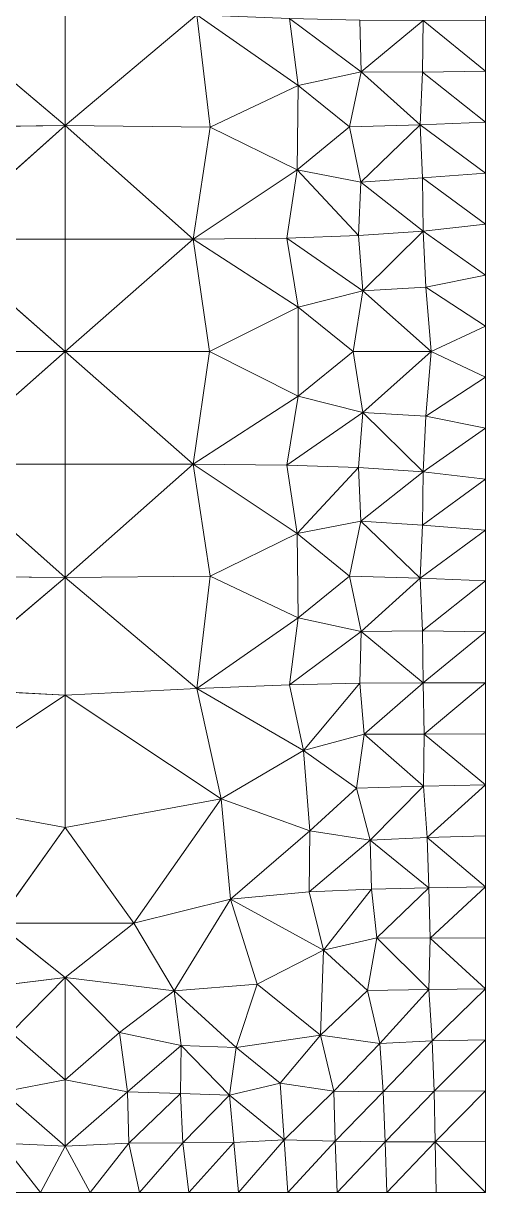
# Model space of a CAD drawing. Header units: metres. Extents: x 0 to 8, y 0 to 4.
# Drawn here: x 1.725 to 2, y 0 to 0.695 of the extents above; entities that cross this region are included whole.
import ezdxf

# ---------------------------------------------------------------- set-up
doc = ezdxf.new("R2010")
doc.units = ezdxf.units.M
doc.header["$MEASUREMENT"] = 0
for name, color, linetype, lineweight in [('DL_FE_MESH', 134, 'Continuous', 0), ('DL_FE_MESH_CELLS_8', 132, 'Continuous', 0), ('DL_TOPOLOGY', 7, 'Continuous', 0)]:
    doc.layers.add(name, color=color, linetype=linetype, lineweight=lineweight)

msp = doc.modelspace()

# ---------------------------------------------------------------- linework, layer by layer
at = {"layer": 'DL_FE_MESH'}
for p, q in [((1.75, 0.70417), (1.75, 0.63437)), ((1.67181, 0.70024), (1.75, 0.63437)), ((1.75, 0.63437), (1.82819, 0.70024)), ((1.82819, 0.70024), (1.88846, 0.65831)), ((1.82819, 0.70024), (1.83616, 0.63343)), ((1.88339, 0.69801), (1.92597, 0.6663)), ((1.88339, 0.69801), (1.88846, 0.65831)), ((1.92511, 0.69706), (1.92597, 0.6663)), ((1.92597, 0.6663), (1.96279, 0.69682)), ((1.96279, 0.69682), (1.96251, 0.66609)), ((1.96279, 0.69682), (2, 0.66667)), ((1.92597, 0.6663), (1.88846, 0.65831)), ((1.92597, 0.6663), (1.91912, 0.63358)), ((1.96251, 0.66609), (1.92597, 0.6663)), ((1.92597, 0.6663), (1.96107, 0.63478)), ((1.96251, 0.66609), (1.96107, 0.63478)), ((2, 0.66667), (1.96251, 0.66609)), ((1.96251, 0.66609), (2, 0.63636)), ((1.88846, 0.65831), (1.83616, 0.63343)), ((1.88799, 0.60816), (1.88846, 0.65831)), ((1.88846, 0.65831), (1.91912, 0.63358)), ((1.75, 0.63437), (1.66384, 0.63343)), ((1.67397, 0.56691), (1.75, 0.63437)), ((1.83616, 0.63343), (1.75, 0.63437)), ((1.75, 0.63437), (1.82603, 0.56691)), ((1.75, 0.63437), (1.75, 0.56695)), ((1.83616, 0.63343), (1.82603, 0.56691)), ((1.83616, 0.63343), (1.88799, 0.60816)), ((1.91912, 0.63358), (1.88799, 0.60816)), ((1.96107, 0.63478), (1.91912, 0.63358)), ((1.91912, 0.63358), (1.92578, 0.60073)), ((1.92578, 0.60073), (1.96107, 0.63478)), ((2, 0.63636), (1.96107, 0.63478)), ((1.96107, 0.63478), (2, 0.60606)), ((1.96107, 0.63478), (1.96248, 0.60324)), ((1.88799, 0.60816), (1.82603, 0.56691)), ((1.88799, 0.60816), (1.88181, 0.56755)), ((1.92578, 0.60073), (1.88799, 0.60816)), ((1.88799, 0.60816), (1.92446, 0.56897)), ((2, 0.60606), (1.96248, 0.60324)), ((1.92578, 0.60073), (1.92446, 0.56897)), ((1.96248, 0.60324), (1.92578, 0.60073)), ((1.92578, 0.60073), (1.96288, 0.57154)), ((1.96248, 0.60324), (2, 0.57576)), ((1.96248, 0.60324), (1.96288, 0.57154)), ((1.96288, 0.57154), (1.92446, 0.56897)), ((1.92702, 0.53623), (1.96288, 0.57154)), ((2, 0.57576), (1.96288, 0.57154)), ((1.96288, 0.57154), (2, 0.54545)), ((1.96288, 0.57154), (1.96442, 0.5383)), ((1.75, 0.56695), (1.67397, 0.56691)), ((1.67397, 0.56691), (1.75, 0.5)), ((1.82603, 0.56691), (1.75, 0.56695)), ((1.75, 0.56695), (1.75, 0.5)), ((1.75, 0.5), (1.82603, 0.56691)), ((1.88181, 0.56755), (1.82603, 0.56691)), ((1.82603, 0.56691), (1.88847, 0.52641)), ((1.82603, 0.56691), (1.83585, 0.5)), ((1.92446, 0.56897), (1.88181, 0.56755)), ((1.88181, 0.56755), (1.92702, 0.53623)), ((1.88181, 0.56755), (1.88847, 0.52641)), ((1.92446, 0.56897), (1.92702, 0.53623)), ((2, 0.54545), (1.96442, 0.5383)), ((1.92702, 0.53623), (1.88847, 0.52641)), ((1.92702, 0.53623), (1.92131, 0.5)), ((1.96442, 0.5383), (1.92702, 0.53623)), ((1.92702, 0.53623), (1.96758, 0.5)), ((1.96442, 0.5383), (2, 0.51515)), ((1.96442, 0.5383), (1.96758, 0.5)), ((1.88847, 0.52641), (1.83585, 0.5)), ((1.88847, 0.52641), (1.92131, 0.5)), ((1.88847, 0.47359), (1.88847, 0.52641)), ((2, 0.51515), (1.96758, 0.5)), ((1.75, 0.5), (1.66415, 0.5)), ((1.67397, 0.43309), (1.75, 0.5)), ((1.83585, 0.5), (1.75, 0.5)), ((1.75, 0.5), (1.82603, 0.43309)), ((1.75, 0.5), (1.75, 0.43305)), ((1.83585, 0.5), (1.82603, 0.43309)), ((1.83585, 0.5), (1.88847, 0.47359)), ((1.92131, 0.5), (1.88847, 0.47359)), ((1.96758, 0.5), (1.92131, 0.5)), ((1.92131, 0.5), (1.92702, 0.46377)), ((1.92702, 0.46377), (1.96758, 0.5)), ((1.96758, 0.5), (1.96442, 0.4617)), ((2, 0.48485), (1.96758, 0.5)), ((2, 0.48485), (1.96442, 0.4617)), ((1.88847, 0.47359), (1.82603, 0.43309)), ((1.88847, 0.47359), (1.88181, 0.43245)), ((1.92702, 0.46377), (1.88847, 0.47359)), ((1.88181, 0.43245), (1.92702, 0.46377)), ((1.92702, 0.46377), (1.92446, 0.43103)), ((1.96442, 0.4617), (1.92702, 0.46377)), ((1.92702, 0.46377), (1.96288, 0.42846)), ((1.96442, 0.4617), (1.96288, 0.42846)), ((2, 0.45455), (1.96442, 0.4617)), ((1.96288, 0.42846), (2, 0.45455)), ((1.75, 0.43305), (1.67397, 0.43309)), ((1.67397, 0.43309), (1.75, 0.36563)), ((1.75, 0.36563), (1.82603, 0.43309)), ((1.82603, 0.43309), (1.75, 0.43305)), ((1.75, 0.43305), (1.75, 0.36563)), ((1.82603, 0.43309), (1.88799, 0.39184)), ((1.88181, 0.43245), (1.82603, 0.43309)), ((1.82603, 0.43309), (1.83616, 0.36657)), ((1.92446, 0.43103), (1.88181, 0.43245)), ((1.88181, 0.43245), (1.88799, 0.39184)), ((1.88799, 0.39184), (1.92446, 0.43103)), ((1.96288, 0.42846), (1.92446, 0.43103)), ((1.92446, 0.43103), (1.92578, 0.39927)), ((1.92578, 0.39927), (1.96288, 0.42846)), ((1.96288, 0.42846), (1.96248, 0.39676)), ((1.96248, 0.39676), (2, 0.42424)), ((2, 0.42424), (1.96288, 0.42846)), ((1.92578, 0.39927), (1.88799, 0.39184)), ((1.92578, 0.39927), (1.91912, 0.36642)), ((1.96248, 0.39676), (1.92578, 0.39927)), ((1.92578, 0.39927), (1.96107, 0.36522)), ((1.96248, 0.39676), (1.96107, 0.36522)), ((2, 0.39394), (1.96248, 0.39676)), ((1.88799, 0.39184), (1.83616, 0.36657)), ((1.88799, 0.39184), (1.91912, 0.36642)), ((1.88846, 0.34169), (1.88799, 0.39184)), ((1.96107, 0.36522), (2, 0.39394)), ((1.75, 0.36563), (1.66384, 0.36657)), ((1.67181, 0.29976), (1.75, 0.36563)), ((1.83616, 0.36657), (1.75, 0.36563)), ((1.75, 0.36563), (1.82819, 0.29976)), ((1.75, 0.36563), (1.75, 0.29583)), ((1.83616, 0.36657), (1.82819, 0.29976)), ((1.83616, 0.36657), (1.88846, 0.34169)), ((1.91912, 0.36642), (1.88846, 0.34169)), ((1.96107, 0.36522), (1.91912, 0.36642)), ((1.91912, 0.36642), (1.92597, 0.3337)), ((1.92597, 0.3337), (1.96107, 0.36522)), ((2, 0.36364), (1.96107, 0.36522)), ((1.96107, 0.36522), (1.96251, 0.33391)), ((1.96251, 0.33391), (2, 0.36364)), ((1.88846, 0.34169), (1.82819, 0.29976)), ((1.88846, 0.34169), (1.88339, 0.30199)), ((1.92597, 0.3337), (1.88846, 0.34169)), ((1.88339, 0.30199), (1.92597, 0.3337)), ((1.92597, 0.3337), (1.92511, 0.30294)), ((1.96251, 0.33391), (1.92597, 0.3337)), ((1.92597, 0.3337), (1.96279, 0.30318)), ((2, 0.33333), (1.96251, 0.33391)), ((1.96251, 0.33391), (1.96279, 0.30318)), ((1.96279, 0.30318), (2, 0.33333)), ((1.75, 0.29583), (1.67181, 0.29976)), ((1.82819, 0.29976), (1.75, 0.29583)), ((1.88339, 0.30199), (1.82819, 0.29976)), ((1.82819, 0.29976), (1.89168, 0.26279)), ((1.82819, 0.29976), (1.84279, 0.23411)), ((1.92511, 0.30294), (1.88339, 0.30199)), ((1.88339, 0.30199), (1.89168, 0.26279)), ((1.89168, 0.26279), (1.92511, 0.30294)), ((1.96279, 0.30318), (1.92511, 0.30294)), ((1.92511, 0.30294), (1.92784, 0.27254)), ((1.92784, 0.27254), (1.96279, 0.30318)), ((2, 0.30303), (1.96279, 0.30318)), ((1.96279, 0.30318), (1.96348, 0.27259)), ((1.96348, 0.27259), (2, 0.30303)), ((1.65721, 0.23411), (1.75, 0.29583)), ((1.75, 0.29583), (1.84279, 0.23411)), ((1.75, 0.29583), (1.75, 0.21702)), ((1.92784, 0.27254), (1.89168, 0.26279)), ((1.92784, 0.27254), (1.92316, 0.24045)), ((1.96348, 0.27259), (1.92784, 0.27254)), ((1.92784, 0.27254), (1.96301, 0.24173)), ((1.96348, 0.27259), (1.96301, 0.24173)), ((2, 0.27273), (1.96348, 0.27259)), ((1.96348, 0.27259), (2, 0.24242)), ((1.89168, 0.26279), (1.84279, 0.23411)), ((1.89168, 0.26279), (1.92316, 0.24045)), ((1.89554, 0.21512), (1.89168, 0.26279)), ((1.92316, 0.24045), (1.89554, 0.21512)), ((1.96301, 0.24173), (1.92316, 0.24045)), ((1.92316, 0.24045), (1.93126, 0.20954)), ((1.93126, 0.20954), (1.96301, 0.24173)), ((2, 0.24242), (1.96301, 0.24173)), ((1.96301, 0.24173), (1.96518, 0.21121)), ((1.96518, 0.21121), (2, 0.24242)), ((1.65721, 0.23411), (1.75, 0.21702)), ((1.84279, 0.23411), (1.75, 0.21702)), ((1.84279, 0.23411), (1.7908, 0.16019)), ((1.84279, 0.23411), (1.89554, 0.21512)), ((1.84279, 0.23411), (1.8483, 0.17438)), ((1.75, 0.21702), (1.7092, 0.16019)), ((1.75, 0.21702), (1.7908, 0.16019)), ((1.89554, 0.21512), (1.8483, 0.17438)), ((1.89554, 0.21512), (1.89496, 0.17874)), ((1.89496, 0.17874), (1.93126, 0.20954)), ((1.93126, 0.20954), (1.89554, 0.21512)), ((1.96518, 0.21121), (1.93126, 0.20954)), ((1.93126, 0.20954), (1.96613, 0.18124)), ((1.93126, 0.20954), (1.93206, 0.18032)), ((2, 0.21212), (1.96518, 0.21121)), ((1.96518, 0.21121), (2, 0.18182)), ((1.96518, 0.21121), (1.96613, 0.18124)), ((1.96613, 0.18124), (1.93206, 0.18032)), ((1.93528, 0.1514), (1.96613, 0.18124)), ((2, 0.18182), (1.96613, 0.18124)), ((1.96613, 0.18124), (1.967, 0.15129)), ((1.967, 0.15129), (2, 0.18182)), ((1.8483, 0.17438), (1.7908, 0.16019)), ((1.81474, 0.12005), (1.8483, 0.17438)), ((1.89496, 0.17874), (1.8483, 0.17438)), ((1.8483, 0.17438), (1.90349, 0.14415)), ((1.8483, 0.17438), (1.86404, 0.12398)), ((1.93206, 0.18032), (1.89496, 0.17874)), ((1.89496, 0.17874), (1.90349, 0.14415)), ((1.90349, 0.14415), (1.93206, 0.18032)), ((1.93206, 0.18032), (1.93528, 0.1514)), ((1.7092, 0.16019), (1.7908, 0.16019)), ((1.7092, 0.16019), (1.75, 0.12786)), ((1.7908, 0.16019), (1.75, 0.12786)), ((1.7908, 0.16019), (1.81474, 0.12005)), ((1.93528, 0.1514), (1.90349, 0.14415)), ((1.93528, 0.1514), (1.9298, 0.12015)), ((1.967, 0.15129), (1.93528, 0.1514)), ((1.93528, 0.1514), (1.96631, 0.12078)), ((1.967, 0.15129), (1.96631, 0.12078)), ((2, 0.15152), (1.967, 0.15129)), ((1.967, 0.15129), (2, 0.12121)), ((1.90349, 0.14415), (1.86404, 0.12398)), ((1.90172, 0.0937), (1.90349, 0.14415)), ((1.90349, 0.14415), (1.9298, 0.12015)), ((1.68526, 0.12005), (1.75, 0.12786)), ((1.75, 0.12786), (1.71781, 0.09527)), ((1.75, 0.12786), (1.81474, 0.12005)), ((1.75, 0.12786), (1.78219, 0.09527)), ((1.75, 0.06698), (1.75, 0.12786)), ((1.81474, 0.12005), (1.78219, 0.09527)), ((1.81474, 0.12005), (1.86404, 0.12398)), ((1.81474, 0.12005), (1.85159, 0.08636)), ((1.81474, 0.12005), (1.81894, 0.08751)), ((1.86404, 0.12398), (1.85159, 0.08636)), ((1.86404, 0.12398), (1.90172, 0.0937)), ((1.9298, 0.12015), (1.90172, 0.0937)), ((1.96631, 0.12078), (1.9298, 0.12015)), ((1.9298, 0.12015), (1.93704, 0.08869)), ((1.93704, 0.08869), (1.96631, 0.12078)), ((2, 0.12121), (1.96631, 0.12078)), ((1.96631, 0.12078), (1.96821, 0.09022)), ((1.96821, 0.09022), (2, 0.12121)), ((1.71781, 0.09527), (1.75, 0.06698)), ((1.78219, 0.09527), (1.75, 0.06698)), ((1.81894, 0.08751), (1.78219, 0.09527)), ((1.78219, 0.09527), (1.78707, 0.05995)), ((1.85159, 0.08636), (1.90172, 0.0937)), ((1.90172, 0.0937), (1.87786, 0.06514)), ((1.93704, 0.08869), (1.90172, 0.0937)), ((1.90172, 0.0937), (1.9098, 0.06038)), ((2, 0.09091), (1.96821, 0.09022)), ((1.96935, 0.06029), (2, 0.09091)), ((1.78707, 0.05995), (1.81894, 0.08751)), ((1.81894, 0.08751), (1.81846, 0.05885)), ((1.81894, 0.08751), (1.85159, 0.08636)), ((1.81894, 0.08751), (1.84773, 0.05787)), ((1.85159, 0.08636), (1.84773, 0.05787)), ((1.85159, 0.08636), (1.87786, 0.06514)), ((1.9098, 0.06038), (1.93704, 0.08869)), ((1.96821, 0.09022), (1.93704, 0.08869)), ((1.93704, 0.08869), (1.93913, 0.05996)), ((1.93913, 0.05996), (1.96821, 0.09022)), ((1.96935, 0.06029), (1.96821, 0.09022)), ((1.75, 0.06698), (1.71293, 0.05995)), ((1.78707, 0.05995), (1.75, 0.06698)), ((1.75, 0.06698), (1.75, 0.0276)), ((1.87786, 0.06514), (1.84773, 0.05787)), ((1.9098, 0.06038), (1.87786, 0.06514)), ((1.87786, 0.06514), (1.88025, 0.03142)), ((1.71293, 0.05995), (1.75, 0.0276)), ((1.75, 0.0276), (1.78707, 0.05995)), ((1.81846, 0.05885), (1.78707, 0.05995)), ((1.78707, 0.05995), (1.78781, 0.02935)), ((1.78781, 0.02935), (1.81846, 0.05885)), ((1.84773, 0.05787), (1.81846, 0.05885)), ((1.81846, 0.05885), (1.82001, 0.02954)), ((1.82001, 0.02954), (1.84773, 0.05787)), ((1.84773, 0.05787), (1.88025, 0.03142)), ((1.84773, 0.05787), (1.85024, 0.02977)), ((1.88025, 0.03142), (1.9098, 0.06038)), ((1.93913, 0.05996), (1.9098, 0.06038)), ((1.9098, 0.06038), (1.91052, 0.03055)), ((1.91052, 0.03055), (1.93913, 0.05996)), ((1.93913, 0.05996), (1.96935, 0.06029)), ((1.93913, 0.05996), (1.94022, 0.03022)), ((1.94022, 0.03022), (1.96935, 0.06029)), ((2, 0.06061), (1.96935, 0.06029)), ((1.96935, 0.06029), (1.97005, 0.03022)), ((1.97005, 0.03022), (2, 0.06061)), ((1.73529, 0), (1.71219, 0.02935)), ((1.75, 0.0276), (1.71219, 0.02935)), ((1.78781, 0.02935), (1.75, 0.0276)), ((1.78781, 0.02935), (1.76471, 0)), ((1.82001, 0.02954), (1.78781, 0.02935)), ((1.79412, 0), (1.78781, 0.02935)), ((1.82001, 0.02954), (1.79412, 0)), ((1.85024, 0.02977), (1.82001, 0.02954)), ((1.82353, 0), (1.82001, 0.02954)), ((1.85024, 0.02977), (1.82353, 0)), ((1.88025, 0.03142), (1.85024, 0.02977)), ((1.85294, 0), (1.85024, 0.02977)), ((1.88025, 0.03142), (1.85294, 0)), ((1.88235, 0), (1.88025, 0.03142)), ((1.91052, 0.03055), (1.88025, 0.03142)), ((1.91052, 0.03055), (1.88235, 0)), ((1.91176, 0), (1.91052, 0.03055)), ((1.94022, 0.03022), (1.91052, 0.03055)), ((1.94022, 0.03022), (1.91176, 0)), ((1.94118, 0), (1.94022, 0.03022)), ((1.97005, 0.03022), (1.94022, 0.03022)), ((1.97005, 0.03022), (1.94118, 0)), ((2, 0.0303), (1.97005, 0.03022)), ((1.97005, 0.03022), (2, 0)), ((1.97005, 0.03022), (1.97059, 0)), ((1.73529, 0), (1.75, 0.0276)), ((1.76471, 0), (1.75, 0.0276))]:
    msp.add_line(p, q, dxfattribs=at)
at = {"layer": 'DL_FE_MESH_CELLS_8'}
for points in [[(1.75, 0.63437), (1.75, 0.70417), (1.67181, 0.70024)], [(1.75, 0.63437), (1.82819, 0.70024), (1.75, 0.70417)], [(1.75, 0.63437), (1.67181, 0.70024), (1.66384, 0.63343)], [(1.83616, 0.63343), (1.82819, 0.70024), (1.75, 0.63437)], [(1.88846, 0.65831), (1.88339, 0.69801), (1.82819, 0.70024)], [(1.88846, 0.65831), (1.82819, 0.70024), (1.83616, 0.63343)], [(1.92597, 0.6663), (1.92511, 0.69706), (1.88339, 0.69801)], [(1.92597, 0.6663), (1.88339, 0.69801), (1.88846, 0.65831)], [(1.92597, 0.6663), (1.96279, 0.69682), (1.92511, 0.69706)], [(1.96251, 0.66609), (1.96279, 0.69682), (1.92597, 0.6663)], [(2, 0.66667), (1.96279, 0.69682), (1.96251, 0.66609)], [(1.91912, 0.63358), (1.92597, 0.6663), (1.88846, 0.65831)], [(1.96107, 0.63478), (1.92597, 0.6663), (1.91912, 0.63358)], [(1.96107, 0.63478), (1.96251, 0.66609), (1.92597, 0.6663)], [(2, 0.63636), (1.96251, 0.66609), (1.96107, 0.63478)], [(1.88799, 0.60816), (1.88846, 0.65831), (1.83616, 0.63343)], [(1.91912, 0.63358), (1.88846, 0.65831), (1.88799, 0.60816)], [(1.67397, 0.56691), (1.75, 0.63437), (1.66384, 0.63343)], [(1.75, 0.56695), (1.75, 0.63437), (1.67397, 0.56691)], [(1.82603, 0.56691), (1.83616, 0.63343), (1.75, 0.63437)], [(1.82603, 0.56691), (1.75, 0.63437), (1.75, 0.56695)], [(1.82603, 0.56691), (1.88799, 0.60816), (1.83616, 0.63343)], [(1.92578, 0.60073), (1.91912, 0.63358), (1.88799, 0.60816)], [(1.92578, 0.60073), (1.96107, 0.63478), (1.91912, 0.63358)], [(1.96248, 0.60324), (1.96107, 0.63478), (1.92578, 0.60073)], [(2, 0.60606), (1.96107, 0.63478), (1.96248, 0.60324)], [(1.82603, 0.56691), (1.88181, 0.56755), (1.88799, 0.60816)], [(1.92446, 0.56897), (1.88799, 0.60816), (1.88181, 0.56755)], [(1.92446, 0.56897), (1.92578, 0.60073), (1.88799, 0.60816)], [(1.96288, 0.57154), (1.92578, 0.60073), (1.92446, 0.56897)], [(1.96288, 0.57154), (1.96248, 0.60324), (1.92578, 0.60073)], [(2, 0.57576), (1.96248, 0.60324), (1.96288, 0.57154)], [(1.92702, 0.53623), (1.96288, 0.57154), (1.92446, 0.56897)], [(1.96442, 0.5383), (1.96288, 0.57154), (1.92702, 0.53623)], [(2, 0.54545), (1.96288, 0.57154), (1.96442, 0.5383)], [(1.75, 0.5), (1.67397, 0.56691), (1.66415, 0.5)], [(1.75, 0.5), (1.75, 0.56695), (1.67397, 0.56691)], [(1.75, 0.5), (1.82603, 0.56691), (1.75, 0.56695)], [(1.83585, 0.5), (1.82603, 0.56691), (1.75, 0.5)], [(1.88847, 0.52641), (1.88181, 0.56755), (1.82603, 0.56691)], [(1.88847, 0.52641), (1.82603, 0.56691), (1.83585, 0.5)], [(1.92702, 0.53623), (1.92446, 0.56897), (1.88181, 0.56755)], [(1.92702, 0.53623), (1.88181, 0.56755), (1.88847, 0.52641)], [(1.92131, 0.5), (1.92702, 0.53623), (1.88847, 0.52641)], [(1.96758, 0.5), (1.92702, 0.53623), (1.92131, 0.5)], [(1.96758, 0.5), (1.96442, 0.5383), (1.92702, 0.53623)], [(1.96758, 0.5), (2, 0.51515), (1.96442, 0.5383)], [(1.88847, 0.47359), (1.88847, 0.52641), (1.83585, 0.5)], [(1.92131, 0.5), (1.88847, 0.52641), (1.88847, 0.47359)], [(1.67397, 0.43309), (1.75, 0.5), (1.66415, 0.5)], [(1.75, 0.43305), (1.75, 0.5), (1.67397, 0.43309)], [(1.82603, 0.43309), (1.83585, 0.5), (1.75, 0.5)], [(1.82603, 0.43309), (1.75, 0.5), (1.75, 0.43305)], [(1.82603, 0.43309), (1.88847, 0.47359), (1.83585, 0.5)], [(1.92702, 0.46377), (1.92131, 0.5), (1.88847, 0.47359)], [(1.92702, 0.46377), (1.96758, 0.5), (1.92131, 0.5)], [(1.96442, 0.4617), (1.96758, 0.5), (1.92702, 0.46377)], [(1.96442, 0.4617), (2, 0.48485), (1.96758, 0.5)], [(1.82603, 0.43309), (1.88181, 0.43245), (1.88847, 0.47359)], [(1.88181, 0.43245), (1.92702, 0.46377), (1.88847, 0.47359)], [(1.92446, 0.43103), (1.92702, 0.46377), (1.88181, 0.43245)], [(1.96288, 0.42846), (1.92702, 0.46377), (1.92446, 0.43103)], [(1.96288, 0.42846), (1.96442, 0.4617), (1.92702, 0.46377)], [(1.96288, 0.42846), (2, 0.45455), (1.96442, 0.4617)], [(1.75, 0.36563), (1.67397, 0.43309), (1.66384, 0.36657)], [(1.75, 0.36563), (1.75, 0.43305), (1.67397, 0.43309)], [(1.75, 0.36563), (1.82603, 0.43309), (1.75, 0.43305)], [(1.83616, 0.36657), (1.82603, 0.43309), (1.75, 0.36563)], [(1.82603, 0.43309), (1.88799, 0.39184), (1.88181, 0.43245)], [(1.83616, 0.36657), (1.88799, 0.39184), (1.82603, 0.43309)], [(1.88799, 0.39184), (1.92446, 0.43103), (1.88181, 0.43245)], [(1.92578, 0.39927), (1.92446, 0.43103), (1.88799, 0.39184)], [(1.92578, 0.39927), (1.96288, 0.42846), (1.92446, 0.43103)], [(1.96248, 0.39676), (1.96288, 0.42846), (1.92578, 0.39927)], [(1.96248, 0.39676), (2, 0.42424), (1.96288, 0.42846)], [(1.91912, 0.36642), (1.92578, 0.39927), (1.88799, 0.39184)], [(1.96107, 0.36522), (1.92578, 0.39927), (1.91912, 0.36642)], [(1.96107, 0.36522), (1.96248, 0.39676), (1.92578, 0.39927)], [(1.96107, 0.36522), (2, 0.39394), (1.96248, 0.39676)], [(1.88846, 0.34169), (1.88799, 0.39184), (1.83616, 0.36657)], [(1.91912, 0.36642), (1.88799, 0.39184), (1.88846, 0.34169)], [(1.67181, 0.29976), (1.75, 0.36563), (1.66384, 0.36657)], [(1.75, 0.29583), (1.75, 0.36563), (1.67181, 0.29976)], [(1.82819, 0.29976), (1.83616, 0.36657), (1.75, 0.36563)], [(1.82819, 0.29976), (1.75, 0.36563), (1.75, 0.29583)], [(1.82819, 0.29976), (1.88846, 0.34169), (1.83616, 0.36657)], [(1.92597, 0.3337), (1.91912, 0.36642), (1.88846, 0.34169)], [(1.92597, 0.3337), (1.96107, 0.36522), (1.91912, 0.36642)], [(1.96251, 0.33391), (1.96107, 0.36522), (1.92597, 0.3337)], [(1.96251, 0.33391), (2, 0.36364), (1.96107, 0.36522)], [(1.82819, 0.29976), (1.88339, 0.30199), (1.88846, 0.34169)], [(1.88339, 0.30199), (1.92597, 0.3337), (1.88846, 0.34169)], [(1.92511, 0.30294), (1.92597, 0.3337), (1.88339, 0.30199)], [(1.96279, 0.30318), (1.92597, 0.3337), (1.92511, 0.30294)], [(1.96279, 0.30318), (1.96251, 0.33391), (1.92597, 0.3337)], [(1.96279, 0.30318), (2, 0.33333), (1.96251, 0.33391)], [(1.65721, 0.23411), (1.75, 0.29583), (1.67181, 0.29976)], [(1.84279, 0.23411), (1.82819, 0.29976), (1.75, 0.29583)], [(1.82819, 0.29976), (1.89168, 0.26279), (1.88339, 0.30199)], [(1.84279, 0.23411), (1.89168, 0.26279), (1.82819, 0.29976)], [(1.89168, 0.26279), (1.92511, 0.30294), (1.88339, 0.30199)], [(1.92784, 0.27254), (1.92511, 0.30294), (1.89168, 0.26279)], [(1.92784, 0.27254), (1.96279, 0.30318), (1.92511, 0.30294)], [(1.96348, 0.27259), (1.96279, 0.30318), (1.92784, 0.27254)], [(1.96348, 0.27259), (2, 0.30303), (1.96279, 0.30318)], [(1.75, 0.21702), (1.75, 0.29583), (1.65721, 0.23411)], [(1.84279, 0.23411), (1.75, 0.29583), (1.75, 0.21702)], [(1.92316, 0.24045), (1.92784, 0.27254), (1.89168, 0.26279)], [(1.96301, 0.24173), (1.92784, 0.27254), (1.92316, 0.24045)], [(1.96301, 0.24173), (1.96348, 0.27259), (1.92784, 0.27254)], [(2, 0.24242), (1.96348, 0.27259), (1.96301, 0.24173)], [(1.89554, 0.21512), (1.89168, 0.26279), (1.84279, 0.23411)], [(1.92316, 0.24045), (1.89168, 0.26279), (1.89554, 0.21512)], [(1.93126, 0.20954), (1.92316, 0.24045), (1.89554, 0.21512)], [(1.93126, 0.20954), (1.96301, 0.24173), (1.92316, 0.24045)], [(1.96518, 0.21121), (1.96301, 0.24173), (1.93126, 0.20954)], [(1.96518, 0.21121), (2, 0.24242), (1.96301, 0.24173)], [(1.7092, 0.16019), (1.75, 0.21702), (1.65721, 0.23411)], [(1.7908, 0.16019), (1.84279, 0.23411), (1.75, 0.21702)], [(1.7908, 0.16019), (1.8483, 0.17438), (1.84279, 0.23411)], [(1.8483, 0.17438), (1.89554, 0.21512), (1.84279, 0.23411)], [(1.7908, 0.16019), (1.75, 0.21702), (1.7092, 0.16019)], [(1.8483, 0.17438), (1.89496, 0.17874), (1.89554, 0.21512)], [(1.89496, 0.17874), (1.93126, 0.20954), (1.89554, 0.21512)], [(1.93206, 0.18032), (1.93126, 0.20954), (1.89496, 0.17874)], [(1.96613, 0.18124), (1.96518, 0.21121), (1.93126, 0.20954)], [(1.96613, 0.18124), (1.93126, 0.20954), (1.93206, 0.18032)], [(2, 0.18182), (1.96518, 0.21121), (1.96613, 0.18124)], [(1.93528, 0.1514), (1.96613, 0.18124), (1.93206, 0.18032)], [(1.967, 0.15129), (1.96613, 0.18124), (1.93528, 0.1514)], [(1.967, 0.15129), (2, 0.18182), (1.96613, 0.18124)], [(1.81474, 0.12005), (1.8483, 0.17438), (1.7908, 0.16019)], [(1.86404, 0.12398), (1.8483, 0.17438), (1.81474, 0.12005)], [(1.90349, 0.14415), (1.89496, 0.17874), (1.8483, 0.17438)], [(1.90349, 0.14415), (1.8483, 0.17438), (1.86404, 0.12398)], [(1.90349, 0.14415), (1.93206, 0.18032), (1.89496, 0.17874)], [(1.93528, 0.1514), (1.93206, 0.18032), (1.90349, 0.14415)], [(1.68526, 0.12005), (1.75, 0.12786), (1.7092, 0.16019)], [(1.7908, 0.16019), (1.7092, 0.16019), (1.75, 0.12786)], [(1.75, 0.12786), (1.81474, 0.12005), (1.7908, 0.16019)], [(1.9298, 0.12015), (1.93528, 0.1514), (1.90349, 0.14415)], [(1.96631, 0.12078), (1.93528, 0.1514), (1.9298, 0.12015)], [(1.96631, 0.12078), (1.967, 0.15129), (1.93528, 0.1514)], [(2, 0.12121), (1.967, 0.15129), (1.96631, 0.12078)], [(1.90172, 0.0937), (1.90349, 0.14415), (1.86404, 0.12398)], [(1.9298, 0.12015), (1.90349, 0.14415), (1.90172, 0.0937)], [(1.71781, 0.09527), (1.75, 0.12786), (1.68526, 0.12005)], [(1.75, 0.06698), (1.75, 0.12786), (1.71781, 0.09527)], [(1.78219, 0.09527), (1.81474, 0.12005), (1.75, 0.12786)], [(1.78219, 0.09527), (1.75, 0.12786), (1.75, 0.06698)], [(1.81894, 0.08751), (1.81474, 0.12005), (1.78219, 0.09527)], [(1.85159, 0.08636), (1.86404, 0.12398), (1.81474, 0.12005)], [(1.85159, 0.08636), (1.81474, 0.12005), (1.81894, 0.08751)], [(1.90172, 0.0937), (1.86404, 0.12398), (1.85159, 0.08636)], [(1.93704, 0.08869), (1.9298, 0.12015), (1.90172, 0.0937)], [(1.93704, 0.08869), (1.96631, 0.12078), (1.9298, 0.12015)], [(1.96821, 0.09022), (1.96631, 0.12078), (1.93704, 0.08869)], [(1.96821, 0.09022), (2, 0.12121), (1.96631, 0.12078)], [(1.75, 0.06698), (1.71781, 0.09527), (1.71293, 0.05995)], [(1.78707, 0.05995), (1.78219, 0.09527), (1.75, 0.06698)], [(1.78707, 0.05995), (1.81894, 0.08751), (1.78219, 0.09527)], [(1.90172, 0.0937), (1.85159, 0.08636), (1.87786, 0.06514)], [(1.9098, 0.06038), (1.90172, 0.0937), (1.87786, 0.06514)], [(1.9098, 0.06038), (1.93704, 0.08869), (1.90172, 0.0937)], [(1.96935, 0.06029), (2, 0.09091), (1.96821, 0.09022)], [(1.81846, 0.05885), (1.81894, 0.08751), (1.78707, 0.05995)], [(1.84773, 0.05787), (1.81894, 0.08751), (1.81846, 0.05885)], [(1.84773, 0.05787), (1.85159, 0.08636), (1.81894, 0.08751)], [(1.87786, 0.06514), (1.85159, 0.08636), (1.84773, 0.05787)], [(1.93913, 0.05996), (1.93704, 0.08869), (1.9098, 0.06038)], [(1.93913, 0.05996), (1.96821, 0.09022), (1.93704, 0.08869)], [(1.96935, 0.06029), (1.96821, 0.09022), (1.93913, 0.05996)], [(1.75, 0.0276), (1.75, 0.06698), (1.71293, 0.05995)], [(1.75, 0.0276), (1.78707, 0.05995), (1.75, 0.06698)], [(1.88025, 0.03142), (1.87786, 0.06514), (1.84773, 0.05787)], [(1.88025, 0.03142), (1.9098, 0.06038), (1.87786, 0.06514)], [(1.75, 0.0276), (1.71293, 0.05995), (1.71219, 0.02935)], [(1.78781, 0.02935), (1.78707, 0.05995), (1.75, 0.0276)], [(1.78781, 0.02935), (1.81846, 0.05885), (1.78707, 0.05995)], [(1.82001, 0.02954), (1.81846, 0.05885), (1.78781, 0.02935)], [(1.82001, 0.02954), (1.84773, 0.05787), (1.81846, 0.05885)], [(1.85024, 0.02977), (1.84773, 0.05787), (1.82001, 0.02954)], [(1.88025, 0.03142), (1.84773, 0.05787), (1.85024, 0.02977)], [(1.91052, 0.03055), (1.9098, 0.06038), (1.88025, 0.03142)], [(1.91052, 0.03055), (1.93913, 0.05996), (1.9098, 0.06038)], [(1.94022, 0.03022), (1.93913, 0.05996), (1.91052, 0.03055)], [(1.94022, 0.03022), (1.96935, 0.06029), (1.93913, 0.05996)], [(1.97005, 0.03022), (1.96935, 0.06029), (1.94022, 0.03022)], [(1.97005, 0.03022), (2, 0.06061), (1.96935, 0.06029)], [(1.71219, 0.02935), (1.73529, 0), (1.75, 0.0276)], [(1.75, 0.0276), (1.76471, 0), (1.78781, 0.02935)], [(1.79412, 0), (1.82001, 0.02954), (1.78781, 0.02935)], [(1.82353, 0), (1.85024, 0.02977), (1.82001, 0.02954)], [(1.85294, 0), (1.88025, 0.03142), (1.85024, 0.02977)], [(1.88235, 0), (1.91052, 0.03055), (1.88025, 0.03142)], [(1.91176, 0), (1.94022, 0.03022), (1.91052, 0.03055)], [(1.94118, 0), (1.97005, 0.03022), (1.94022, 0.03022)]]:
    msp.add_3dface(points, dxfattribs=at)
for points, invisible_edges in [([(2, 0.66667), (2, 0.69697), (1.96279, 0.69682)], 1), ([(2, 0.63636), (2, 0.66667), (1.96251, 0.66609)], 1), ([(2, 0.60606), (2, 0.63636), (1.96107, 0.63478)], 1), ([(2, 0.57576), (2, 0.60606), (1.96248, 0.60324)], 1), ([(2, 0.54545), (2, 0.57576), (1.96288, 0.57154)], 1), ([(1.96442, 0.5383), (2, 0.51515), (2, 0.54545)], 2), ([(2, 0.48485), (2, 0.51515), (1.96758, 0.5)], 1), ([(1.96442, 0.4617), (2, 0.45455), (2, 0.48485)], 2), ([(2, 0.42424), (2, 0.45455), (1.96288, 0.42846)], 1), ([(2, 0.39394), (2, 0.42424), (1.96248, 0.39676)], 1), ([(2, 0.36364), (2, 0.39394), (1.96107, 0.36522)], 1), ([(2, 0.33333), (2, 0.36364), (1.96251, 0.33391)], 1), ([(2, 0.30303), (2, 0.33333), (1.96279, 0.30318)], 1), ([(2, 0.27273), (2, 0.30303), (1.96348, 0.27259)], 1), ([(2, 0.24242), (2, 0.27273), (1.96348, 0.27259)], 1), ([(2, 0.21212), (2, 0.24242), (1.96518, 0.21121)], 1), ([(2, 0.18182), (2, 0.21212), (1.96518, 0.21121)], 1), ([(2, 0.15152), (2, 0.18182), (1.967, 0.15129)], 1), ([(2, 0.12121), (2, 0.15152), (1.967, 0.15129)], 1), ([(2, 0.09091), (2, 0.12121), (1.96821, 0.09022)], 1), ([(2, 0.06061), (2, 0.09091), (1.96935, 0.06029)], 1), ([(2, 0.0303), (2, 0.06061), (1.97005, 0.03022)], 1), ([(1.71219, 0.02935), (1.70588, 0), (1.73529, 0)], 2), ([(1.78781, 0.02935), (1.76471, 0), (1.79412, 0)], 2), ([(1.79412, 0), (1.82353, 0), (1.82001, 0.02954)], 1), ([(1.82353, 0), (1.85294, 0), (1.85024, 0.02977)], 1), ([(1.85294, 0), (1.88235, 0), (1.88025, 0.03142)], 1), ([(1.88235, 0), (1.91176, 0), (1.91052, 0.03055)], 1), ([(1.91176, 0), (1.94118, 0), (1.94022, 0.03022)], 1), ([(1.94118, 0), (1.97059, 0), (1.97005, 0.03022)], 1), ([(2, 0), (2, 0.0303), (1.97005, 0.03022)], 1), ([(2, 0), (1.97005, 0.03022), (1.97059, 0)], 4), ([(1.73529, 0), (1.76471, 0), (1.75, 0.0276)], 1)]:
    msp.add_3dface(points, dxfattribs=dict(at, invisible_edges=invisible_edges))
at = {"layer": 'DL_TOPOLOGY'}
for p, q in [((2, 0), (2, 1)), ((1.5, 0), (2, 0))]:
    msp.add_line(p, q, dxfattribs=at)

doc.saveas('drawing.dxf')
